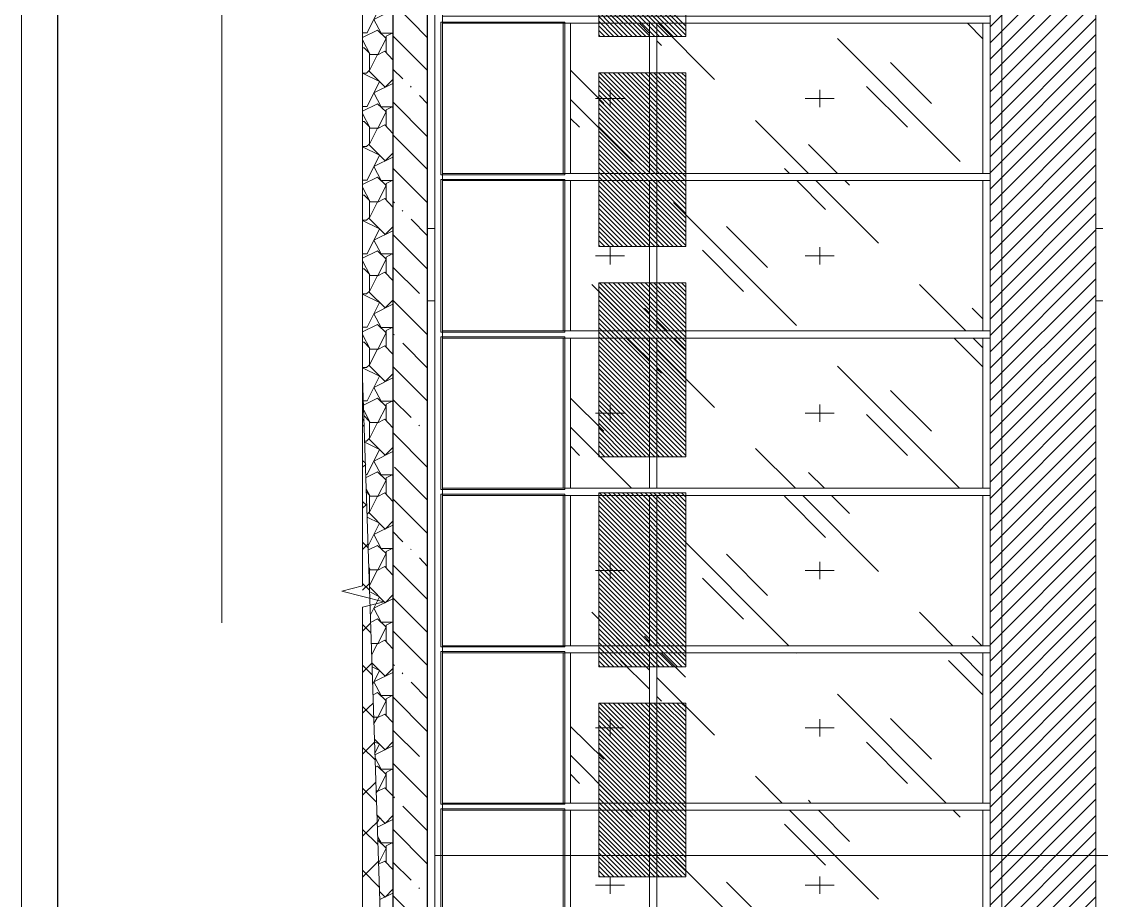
# Model space of a CAD drawing. Header units: millimetres. Extents: x -356862 to 418287, y 0 to 839748.
# Drawn here: x 13.7 to 19.57, y 25.41 to 30.18 of the extents above; entities that cross this region are included whole.
import ezdxf

# ---------------------------------------------------------------- set-up
doc = ezdxf.new("R2010")
doc.units = ezdxf.units.MM
doc.layers.add('PDF _Геометрия', color=7, linetype='Continuous', true_color=0xbababa)

msp = doc.modelspace()

# ---------------------------------------------------------------- linework, layer by layer
at = {"layer": 'PDF _Геометрия', "color": 7, "lineweight": 20}
for points in [[(13.6986, 0), (13.6986, 46.8056), (46.8056, 46.8056), (46.8056, 0)], [(15.5518, 28.2496), (15.6452, 25.4048), (15.6452, 22.0549), (15.6435, 22.0232)]]:
    msp.add_lwpolyline(points, dxfattribs=at)
at = {"layer": 'PDF _Геометрия', "color": 7, "lineweight": 30}
msp.add_lwpolyline([(13.8952, 46.6089), (46.6089, 46.6089), (46.6089, 0.7858), (13.8952, 0.7858)], close=True, dxfattribs=at)
at = {"layer": 'PDF _Геометрия', "color": 7, "lineweight": 5}
for points in [[(15.5518, 32.1662), (15.5518, 32.0978), (15.5518, 27.118), (15.4385, 27.0897), (15.6668, 27.0314), (15.5518, 27.003), (15.5518, 22.0232), (15.5518, 21.9549)], [(22.2682, 25.0048), (19.5367, 25.0048), (19.5367, 31.1079)]]:
    msp.add_lwpolyline(points, dxfattribs=at)
at = {"layer": 'PDF _Геометрия', "color": 7, "lineweight": 30}
for points in [[(15.5518, 31.5412), (15.7168, 31.5412), (15.7168, 22.0232)], [(15.9051, 22.0232), (15.9051, 31.3445)]]:
    msp.add_lwpolyline(points, dxfattribs=at)
at = {"layer": 'PDF _Геометрия', "color": 161, "lineweight": 9, "true_color": 0x7f9fff}
for points in [[(19.025, 23.0465), (19.5367, 23.0465), (19.5367, 24.6115), (22.2682, 24.6115), (22.2682, 23.0465), (22.8432, 23.0465), (22.8432, 31.2895), (21.7966, 31.2895), (21.7966, 31.3445), (19.67, 31.3445), (19.025, 31.3445), (16.3635, 31.3445), (15.9051, 31.3445), (15.9051, 31.1079), (18.9617, 31.1079), (18.9617, 25.0048), (15.9051, 25.0048), (15.9051, 24.6115), (18.9617, 24.6115), (18.9617, 23.0465)], [(19.5367, 25.0048), (19.5367, 31.1079), (22.2682, 31.1079), (22.2682, 25.0048)]]:
    msp.add_lwpolyline(points, close=True, dxfattribs=at)
at = {"layer": 'PDF _Геометрия', "color": 7, "lineweight": 9}
msp.add_lwpolyline([(19.025, 25.0048), (18.9617, 25.0048), (18.9617, 31.1079), (19.025, 31.1079)], close=True, dxfattribs=at)
at = {"layer": 'PDF _Геометрия', "color": 142, "lineweight": 9, "true_color": 0x008ab8}
for points in [[(17.3084, 30.1029), (17.3084, 31.0479), (16.8351, 31.0479), (16.8351, 30.1029)], [(17.3084, 28.9613), (17.3084, 29.9062), (16.8351, 29.9062), (16.8351, 28.9613)], [(17.3084, 27.8197), (17.3084, 28.7646), (16.8351, 28.7646), (16.8351, 27.8197)], [(17.3084, 26.678), (17.3084, 27.623), (16.8351, 27.623), (16.8351, 26.678)], [(17.3084, 25.5364), (17.3084, 26.4814), (16.8351, 26.4814), (16.8351, 25.5364)]]:
    msp.add_lwpolyline(points, close=True, dxfattribs=at)
at = {"layer": 'PDF _Геометрия', "color": 252, "lineweight": 5, "true_color": 0x989898}
for points in [[(15.9451, 25.9197), (15.9451, 26.7747), (15.9451, 27.6297), (15.9451, 28.483), (15.9451, 29.3379), (15.9451, 30.1929), (15.9451, 31.0295), (15.9851, 31.0295), (15.9851, 30.1929), (15.9851, 29.3379), (15.9851, 28.483), (15.9851, 27.6297), (15.9851, 26.7747), (15.9851, 25.9197), (15.9851, 25.0448), (15.9451, 25.0448)], [(16.6618, 30.2129), (17.1301, 30.2129), (18.9617, 30.2129), (18.9617, 30.1746), (17.1301, 30.1746), (16.6618, 30.1746), (15.9851, 30.1746), (15.9851, 30.2129)], [(16.6418, 30.1746), (16.6818, 30.1746), (16.6818, 29.3579), (16.6418, 29.3579)], [(17.1101, 30.1746), (17.1501, 30.1746), (17.1501, 29.3579), (17.1101, 29.3579)], [(18.9617, 29.3579), (18.9217, 29.3579), (18.9217, 30.1746), (18.9617, 30.1746)], [(16.6618, 29.3579), (17.1301, 29.3579), (18.9617, 29.3579), (18.9617, 29.3196), (17.1301, 29.3196), (16.6618, 29.3196), (15.9851, 29.3196), (15.9851, 29.3579)], [(16.6418, 29.3196), (16.6818, 29.3196), (16.6818, 28.503), (16.6418, 28.503)], [(17.1101, 29.3196), (17.1501, 29.3196), (17.1501, 28.503), (17.1101, 28.503)], [(18.9617, 28.503), (18.9217, 28.503), (18.9217, 29.3196), (18.9617, 29.3196)], [(16.6618, 28.503), (17.1301, 28.503), (18.9617, 28.503), (18.9617, 28.4646), (17.1301, 28.4646), (16.6618, 28.4646), (15.9851, 28.4646), (15.9851, 28.503)], [(16.6418, 28.4646), (16.6818, 28.4646), (16.6818, 27.648), (16.6418, 27.648)], [(17.1101, 28.4646), (17.1501, 28.4646), (17.1501, 27.648), (17.1101, 27.648)], [(18.9617, 27.648), (18.9217, 27.648), (18.9217, 28.4646), (18.9617, 28.4646)], [(16.6618, 27.648), (17.1301, 27.648), (18.9617, 27.648), (18.9617, 27.6097), (17.1301, 27.6097), (16.6618, 27.6097), (15.9851, 27.6097), (15.9851, 27.648)], [(16.6418, 27.6097), (16.6818, 27.6097), (16.6818, 26.793), (16.6418, 26.793)], [(17.1101, 27.6097), (17.1501, 27.6097), (17.1501, 26.793), (17.1101, 26.793)], [(18.9617, 26.793), (18.9217, 26.793), (18.9217, 27.6097), (18.9617, 27.6097)], [(16.6618, 26.793), (17.1301, 26.793), (18.9617, 26.793), (18.9617, 26.7547), (17.1301, 26.7547), (16.6618, 26.7547), (15.9851, 26.7547), (15.9851, 26.793)], [(16.6418, 26.7547), (16.6818, 26.7547), (16.6818, 25.9381), (16.6418, 25.9381)], [(17.1101, 26.7547), (17.1501, 26.7547), (17.1501, 25.9381), (17.1101, 25.9381)], [(18.9617, 25.9381), (18.9217, 25.9381), (18.9217, 26.7547), (18.9617, 26.7547)], [(16.6618, 25.9381), (17.1301, 25.9381), (18.9617, 25.9381), (18.9617, 25.8997), (17.1301, 25.8997), (16.6618, 25.8997), (15.9851, 25.8997), (15.9851, 25.9381)], [(16.6418, 25.8997), (16.6818, 25.8997), (16.6818, 25.0831), (16.6418, 25.0831)], [(17.1101, 25.8997), (17.1501, 25.8997), (17.1501, 25.0831), (17.1101, 25.0831)], [(18.9617, 25.0831), (18.9217, 25.0831), (18.9217, 25.8997), (18.9617, 25.8997)]]:
    msp.add_lwpolyline(points, close=True, dxfattribs=at)
at = {"layer": 'PDF _Геометрия', "color": 251, "lineweight": 20, "true_color": 0x545454}
msp.add_lwpolyline([(16.8918, 30.8062), (16.8718, 30.8062), (14.7869, 30.7995), (14.7869, 30.7262), (14.7869, 26.9164)], dxfattribs=at)
at = {"layer": 'PDF _Геометрия', "color": 161, "lineweight": 9, "true_color": 0x7f9fff}
for points in [[(19.5367, 30.7312), (18.9617, 30.1562)], [(19.5367, 30.6429), (18.9617, 30.0679)], [(19.5367, 30.5546), (18.9617, 29.9796)], [(19.5367, 30.4662), (18.9617, 29.8912)], [(19.5367, 30.3779), (18.9617, 29.8029)], [(19.5367, 30.2896), (18.9617, 29.7146)], [(19.5367, 30.2012), (18.9617, 29.6263)], [(19.5367, 30.1129), (18.9617, 29.5379)], [(19.5367, 30.0246), (18.9617, 29.4496)], [(19.5367, 29.9362), (18.9617, 29.3613)], [(19.5367, 29.8479), (18.9617, 29.2729)], [(19.5367, 29.7596), (18.9617, 29.1846)], [(19.5367, 29.6713), (18.9617, 29.0963)], [(19.5367, 29.5829), (18.9617, 29.0079)], [(19.5367, 29.4946), (18.9617, 28.9196)], [(19.5367, 29.4063), (18.9617, 28.8313)], [(19.5367, 29.3179), (18.9617, 28.743)], [(19.5367, 29.2296), (18.9617, 28.6546)], [(19.5367, 29.1413), (18.9617, 28.5663)], [(19.5367, 29.0529), (18.9617, 28.478)], [(19.5367, 28.9646), (18.9617, 28.3896)], [(19.5367, 28.8763), (18.9617, 28.3013)], [(19.5367, 28.7863), (18.9617, 28.213)], [(19.5367, 28.698), (18.9617, 28.1246)], [(19.5367, 28.6096), (18.9617, 28.0363)], [(19.5367, 28.5213), (18.9617, 27.9463)], [(19.5367, 28.433), (18.9617, 27.858)], [(19.5367, 28.3446), (18.9617, 27.7697)], [(19.5367, 28.2563), (18.9617, 27.6813)], [(19.5367, 28.168), (18.9617, 27.593)], [(19.5367, 28.0797), (18.9617, 27.5047)], [(19.5367, 27.9913), (18.9617, 27.4163)], [(19.5367, 27.903), (18.9617, 27.328)], [(19.5367, 27.8147), (18.9617, 27.2397)], [(19.5367, 27.7263), (18.9617, 27.1514)], [(19.5367, 27.638), (18.9617, 27.063)], [(19.5367, 27.5497), (18.9617, 26.9747)], [(19.5367, 27.4613), (18.9617, 26.8864)], [(19.5367, 27.373), (18.9617, 26.798)], [(19.5367, 27.2847), (18.9617, 26.7097)], [(19.5367, 27.1964), (18.9617, 26.6214)], [(19.5367, 27.108), (18.9617, 26.533)], [(19.5367, 27.0197), (18.9617, 26.4447)], [(19.5367, 26.9314), (18.9617, 26.3564)], [(19.5367, 26.843), (18.9617, 26.2681)], [(19.5367, 26.7547), (18.9617, 26.1797)], [(19.5367, 26.6664), (18.9617, 26.0914)], [(19.5367, 26.578), (18.9617, 26.0031)], [(19.5367, 26.4897), (18.9617, 25.9147)], [(19.5367, 26.3997), (18.9617, 25.8264)], [(19.5367, 26.3114), (18.9617, 25.7381)], [(19.5367, 26.2231), (18.9617, 25.6497)], [(19.5367, 26.1347), (18.9617, 25.5598)], [(19.5367, 26.0464), (18.9617, 25.4714)], [(19.5367, 25.9581), (18.9617, 25.3831)], [(19.5367, 25.8697), (18.9617, 25.2948)], [(19.5367, 25.7814), (18.9617, 25.2064)], [(19.5367, 25.6931), (18.9617, 25.1181)], [(19.5367, 25.6048), (18.9617, 25.0298)], [(19.5367, 25.5164), (18.63, 24.6115)], [(19.5367, 25.4281), (18.7184, 24.6115)]]:
    msp.add_lwpolyline(points, dxfattribs=at)
at = {"layer": 'PDF _Геометрия', "color": 254, "lineweight": 9, "true_color": 0xdcdcdc}
for points in [[(17.3084, 30.1596), (16.8351, 30.6312)], [(17.3084, 30.1346), (16.8351, 30.6062)], [(17.3084, 30.1096), (16.8351, 30.5812)], [(17.2884, 30.1029), (16.8351, 30.5579)], [(17.2634, 30.1029), (16.8351, 30.5329)], [(17.2401, 30.1029), (16.8351, 30.5079)], [(17.2151, 30.1029), (16.8351, 30.4829)], [(17.1901, 30.1029), (16.8351, 30.4579)], [(17.1651, 30.1029), (16.8351, 30.4329)], [(17.1401, 30.1029), (16.8351, 30.4096)], [(17.1151, 30.1029), (16.8351, 30.3846)], [(17.0901, 30.1029), (16.8351, 30.3596)], [(17.0668, 30.1029), (16.8351, 30.3346)], [(17.0418, 30.1029), (16.8351, 30.3096)], [(17.0168, 30.1029), (16.8351, 30.2846)], [(16.9918, 30.1029), (16.8351, 30.2596)], [(16.9668, 30.1029), (16.8351, 30.2362)], [(16.9418, 30.1029), (16.8351, 30.2112)], [(16.9168, 30.1029), (16.8351, 30.1862)], [(16.8934, 30.1029), (16.8351, 30.1612)], [(16.8684, 30.1029), (16.8351, 30.1362)], [(16.8434, 30.1029), (16.8351, 30.1112)], [(17.3084, 29.4129), (16.8351, 29.8862)], [(17.3084, 29.4379), (16.8384, 29.9062)], [(17.3084, 29.4629), (16.8634, 29.9062)], [(17.3084, 29.4879), (16.8884, 29.9062)], [(17.3084, 29.5129), (16.9134, 29.9062)], [(17.3084, 29.5363), (16.9384, 29.9062)], [(17.3084, 29.5613), (16.9634, 29.9062)], [(17.3084, 29.5863), (16.9868, 29.9062)], [(17.3084, 29.6113), (17.0118, 29.9062)], [(17.3084, 29.6363), (17.0368, 29.9062)], [(17.3084, 29.6613), (17.0618, 29.9062)], [(17.3084, 29.6863), (17.0868, 29.9062)], [(17.3084, 29.7096), (17.1118, 29.9062)], [(17.3084, 29.7346), (17.1351, 29.9062)], [(17.3084, 29.7596), (17.1601, 29.9062)], [(17.3084, 29.7846), (17.1851, 29.9062)], [(17.3084, 29.8096), (17.2101, 29.9062)], [(17.3084, 29.8346), (17.2351, 29.9062)], [(17.3084, 29.8596), (17.2601, 29.9062)], [(17.3084, 29.8829), (17.2851, 29.9062)], [(17.3084, 29.3879), (16.8351, 29.8612)], [(17.3084, 29.3646), (16.8351, 29.8362)], [(17.3084, 29.3396), (16.8351, 29.8112)], [(17.3084, 29.3146), (16.8351, 29.7862)], [(17.3084, 29.2896), (16.8351, 29.7612)], [(17.3084, 29.2646), (16.8351, 29.7379)], [(17.3084, 29.2396), (16.8351, 29.7129)], [(17.3084, 29.2146), (16.8351, 29.6879)], [(17.3084, 29.1913), (16.8351, 29.6629)], [(17.3084, 29.1663), (16.8351, 29.6379)], [(17.3084, 29.1413), (16.8351, 29.6129)], [(17.3084, 29.1163), (16.8351, 29.5879)], [(17.3084, 29.0913), (16.8351, 29.5646)], [(17.3084, 29.0663), (16.8351, 29.5396)], [(17.3084, 29.0413), (16.8351, 29.5146)], [(17.3084, 29.0179), (16.8351, 29.4896)], [(17.3084, 28.9929), (16.8351, 29.4646)], [(17.3084, 28.9679), (16.8351, 29.4396)], [(17.2884, 28.9613), (16.8351, 29.4163)], [(17.2634, 28.9613), (16.8351, 29.3913)], [(17.2401, 28.9613), (16.8351, 29.3663)], [(17.2151, 28.9613), (16.8351, 29.3413)], [(17.1901, 28.9613), (16.8351, 29.3163)], [(17.1651, 28.9613), (16.8351, 29.2913)], [(17.1401, 28.9613), (16.8351, 29.2663)], [(17.1151, 28.9613), (16.8351, 29.2429)], [(17.0901, 28.9613), (16.8351, 29.2179)], [(17.0668, 28.9613), (16.8351, 29.1929)], [(17.0418, 28.9613), (16.8351, 29.1679)], [(17.0168, 28.9613), (16.8351, 29.1429)], [(16.9918, 28.9613), (16.8351, 29.1179)], [(16.9668, 28.9613), (16.8351, 29.0929)], [(16.9418, 28.9613), (16.8351, 29.0696)], [(16.9168, 28.9613), (16.8351, 29.0446)], [(16.8934, 28.9613), (16.8351, 29.0196)], [(16.8684, 28.9613), (16.8351, 28.9946)], [(16.8434, 28.9613), (16.8351, 28.9696)], [(17.3084, 28.2963), (16.8384, 28.7646)], [(17.3084, 28.3213), (16.8634, 28.7646)], [(17.3084, 28.3463), (16.8884, 28.7646)], [(17.3084, 28.3713), (16.9134, 28.7646)], [(17.3084, 28.3946), (16.9384, 28.7646)], [(17.3084, 28.4196), (16.9634, 28.7646)], [(17.3084, 28.4446), (16.9868, 28.7646)], [(17.3084, 28.4696), (17.0118, 28.7646)], [(17.3084, 28.4946), (17.0368, 28.7646)], [(17.3084, 28.5196), (17.0618, 28.7646)], [(17.3084, 28.543), (17.0868, 28.7646)], [(17.3084, 28.568), (17.1118, 28.7646)], [(17.3084, 28.593), (17.1351, 28.7646)], [(17.3084, 28.618), (17.1601, 28.7646)], [(17.3084, 28.643), (17.1851, 28.7646)], [(17.3084, 28.668), (17.2101, 28.7646)], [(17.3084, 28.693), (17.2351, 28.7646)], [(17.3084, 28.7163), (17.2601, 28.7646)], [(17.3084, 28.7413), (17.2851, 28.7646)], [(17.3084, 28.2713), (16.8351, 28.7446)], [(17.3084, 28.2463), (16.8351, 28.7196)], [(17.3084, 28.2213), (16.8351, 28.6946)], [(17.3084, 28.198), (16.8351, 28.6696)], [(17.3084, 28.173), (16.8351, 28.6446)], [(17.3084, 28.148), (16.8351, 28.6196)], [(17.3084, 28.123), (16.8351, 28.5963)], [(17.3084, 28.098), (16.8351, 28.5713)], [(17.3084, 28.073), (16.8351, 28.5463)], [(17.3084, 28.048), (16.8351, 28.5213)], [(17.3084, 28.0247), (16.8351, 28.4963)], [(17.3084, 27.9997), (16.8351, 28.4713)], [(17.3084, 27.9747), (16.8351, 28.4463)], [(17.3084, 27.9497), (16.8351, 28.423)], [(17.3084, 27.9247), (16.8351, 28.398)], [(17.3084, 27.8997), (16.8351, 28.373)], [(17.3084, 27.8763), (16.8351, 28.348)], [(17.3084, 27.8513), (16.8351, 28.323)], [(17.3084, 27.8263), (16.8351, 28.298)], [(17.2884, 27.8197), (16.8351, 28.273)], [(17.2634, 27.8197), (16.8351, 28.2496)], [(17.2401, 27.8197), (16.8351, 28.2246)], [(17.2151, 27.8197), (16.8351, 28.1996)], [(17.1901, 27.8197), (16.8351, 28.1746)], [(17.1651, 27.8197), (16.8351, 28.1496)], [(17.1401, 27.8197), (16.8351, 28.1246)], [(17.1151, 27.8197), (16.8351, 28.1013)], [(17.0901, 27.8197), (16.8351, 28.0763)], [(17.0668, 27.8197), (16.8351, 28.0513)], [(17.0418, 27.8197), (16.8351, 28.0263)], [(17.0168, 27.8197), (16.8351, 28.0013)], [(16.9918, 27.8197), (16.8351, 27.9763)], [(16.9668, 27.8197), (16.8351, 27.9513)], [(16.9418, 27.8197), (16.8351, 27.928)], [(16.9168, 27.8197), (16.8351, 27.903)], [(16.8934, 27.8197), (16.8351, 27.878)], [(16.8684, 27.8197), (16.8351, 27.853)], [(16.8434, 27.8197), (16.8351, 27.828)], [(17.3084, 27.1297), (16.8351, 27.603)], [(17.3084, 27.1547), (16.8384, 27.623)], [(17.3084, 27.1797), (16.8634, 27.623)], [(17.3084, 27.2047), (16.8884, 27.623)], [(17.3084, 27.228), (16.9134, 27.623)], [(17.3084, 27.253), (16.9384, 27.623)], [(17.3084, 27.278), (16.9634, 27.623)], [(17.3084, 27.303), (16.9868, 27.623)], [(17.3084, 27.328), (17.0118, 27.623)], [(17.3084, 27.353), (17.0368, 27.623)], [(17.3084, 27.378), (17.0618, 27.623)], [(17.3084, 27.4013), (17.0868, 27.623)], [(17.3084, 27.4263), (17.1118, 27.623)], [(17.3084, 27.4513), (17.1351, 27.623)], [(17.3084, 27.4763), (17.1601, 27.623)], [(17.3084, 27.5013), (17.1851, 27.623)], [(17.3084, 27.5263), (17.2101, 27.623)], [(17.3084, 27.5497), (17.2351, 27.623)], [(17.3084, 27.5747), (17.2601, 27.623)], [(17.3084, 27.5997), (17.2851, 27.623)], [(17.3084, 27.1047), (16.8351, 27.578)], [(17.3084, 27.0797), (16.8351, 27.553)], [(17.3084, 27.0547), (16.8351, 27.528)], [(17.3084, 27.0314), (16.8351, 27.503)], [(17.3084, 27.0064), (16.8351, 27.478)], [(17.3084, 26.9814), (16.8351, 27.453)], [(17.3084, 26.9564), (16.8351, 27.4297)], [(17.3084, 26.9314), (16.8351, 27.4047)], [(17.3084, 26.9064), (16.8351, 27.3797)], [(17.3084, 26.883), (16.8351, 27.3547)], [(17.3084, 26.858), (16.8351, 27.3297)], [(17.3084, 26.833), (16.8351, 27.3047)], [(17.3084, 26.808), (16.8351, 27.2797)], [(17.3084, 26.783), (16.8351, 27.2564)], [(17.3084, 26.758), (16.8351, 27.2314)], [(17.3084, 26.733), (16.8351, 27.2064)], [(17.3084, 26.7097), (16.8351, 27.1814)], [(17.3084, 26.6847), (16.8351, 27.1564)], [(17.2884, 26.678), (16.8351, 27.1314)], [(17.2634, 26.678), (16.8351, 27.108)], [(17.2401, 26.678), (16.8351, 27.083)], [(17.2151, 26.678), (16.8351, 27.058)], [(17.1901, 26.678), (16.8351, 27.033)], [(17.1651, 26.678), (16.8351, 27.008)], [(17.1401, 26.678), (16.8351, 26.983)], [(17.1151, 26.678), (16.8351, 26.958)], [(17.0901, 26.678), (16.8351, 26.9347)], [(17.0668, 26.678), (16.8351, 26.9097)], [(17.0418, 26.678), (16.8351, 26.8847)], [(17.0168, 26.678), (16.8351, 26.8597)], [(16.9918, 26.678), (16.8351, 26.8347)], [(16.9668, 26.678), (16.8351, 26.8097)], [(16.9418, 26.678), (16.8351, 26.7847)], [(16.9168, 26.678), (16.8351, 26.7614)], [(16.8934, 26.678), (16.8351, 26.7364)], [(16.8684, 26.678), (16.8351, 26.7114)], [(16.8434, 26.678), (16.8351, 26.6864)], [(17.3084, 26.0131), (16.8384, 26.4814)], [(17.3084, 26.0381), (16.8634, 26.4814)], [(17.3084, 26.0631), (16.8884, 26.4814)], [(17.3084, 26.0864), (16.9134, 26.4814)], [(17.3084, 26.1114), (16.9384, 26.4814)], [(17.3084, 26.1364), (16.9634, 26.4814)], [(17.3084, 26.1614), (16.9868, 26.4814)], [(17.3084, 26.1864), (17.0118, 26.4814)], [(17.3084, 26.2114), (17.0368, 26.4814)], [(17.3084, 26.2347), (17.0618, 26.4814)], [(17.3084, 26.2597), (17.0868, 26.4814)], [(17.3084, 26.2847), (17.1118, 26.4814)], [(17.3084, 26.3097), (17.1351, 26.4814)], [(17.3084, 26.3347), (17.1601, 26.4814)], [(17.3084, 26.3597), (17.1851, 26.4814)], [(17.3084, 26.3847), (17.2101, 26.4814)], [(17.3084, 26.4081), (17.2351, 26.4814)], [(17.3084, 26.4331), (17.2601, 26.4814)], [(17.3084, 26.4581), (17.2851, 26.4814)], [(17.3084, 25.9881), (16.8351, 26.4597)], [(17.3084, 25.9631), (16.8351, 26.4364)], [(17.3084, 25.9381), (16.8351, 26.4114)], [(17.3084, 25.9131), (16.8351, 26.3864)], [(17.3084, 25.8897), (16.8351, 26.3614)], [(17.3084, 25.8647), (16.8351, 26.3364)], [(17.3084, 25.8397), (16.8351, 26.3114)], [(17.3084, 25.8147), (16.8351, 26.2864)], [(17.3084, 25.7897), (16.8351, 26.2631)], [(17.3084, 25.7647), (16.8351, 26.2381)], [(17.3084, 25.7397), (16.8351, 26.2131)], [(17.3084, 25.7164), (16.8351, 26.1881)], [(17.3084, 25.6914), (16.8351, 26.1631)], [(17.3084, 25.6664), (16.8351, 26.1381)], [(17.3084, 25.6414), (16.8351, 26.1147)], [(17.3084, 25.6164), (16.8351, 26.0897)], [(17.3084, 25.5914), (16.8351, 26.0647)], [(17.3084, 25.5681), (16.8351, 26.0397)], [(17.3084, 25.5431), (16.8351, 26.0147)], [(17.2884, 25.5364), (16.8351, 25.9897)], [(17.2634, 25.5364), (16.8351, 25.9647)], [(17.2401, 25.5364), (16.8351, 25.9414)], [(17.2151, 25.5364), (16.8351, 25.9164)], [(17.1901, 25.5364), (16.8351, 25.8914)], [(17.1651, 25.5364), (16.8351, 25.8664)], [(17.1401, 25.5364), (16.8351, 25.8414)], [(17.1151, 25.5364), (16.8351, 25.8164)], [(17.0901, 25.5364), (16.8351, 25.7914)], [(17.0668, 25.5364), (16.8351, 25.7681)], [(17.0418, 25.5364), (16.8351, 25.7431)], [(17.0168, 25.5364), (16.8351, 25.7181)], [(16.9918, 25.5364), (16.8351, 25.6931)], [(16.9668, 25.5364), (16.8351, 25.6681)], [(16.9418, 25.5364), (16.8351, 25.6431)], [(16.9168, 25.5364), (16.8351, 25.6198)], [(16.8934, 25.5364), (16.8351, 25.5948)], [(16.8684, 25.5364), (16.8351, 25.5698)], [(16.8434, 25.5364), (16.8351, 25.5448)]]:
    msp.add_lwpolyline(points, dxfattribs=at)
at = {"layer": 'PDF _Геометрия', "color": 8, "lineweight": 9, "true_color": 0x808080}
for points in [[(15.5518, 30.1229), (15.5768, 30.1229), (15.6435, 30.2579), (15.5518, 30.3029)], [(15.7168, 30.1212), (15.6518, 30.1212), (15.6135, 30.1962), (15.7168, 30.2479)], [(15.9051, 30.0962), (15.7252, 30.2779)], [(15.5518, 30.0846), (15.5935, 30.0046), (15.6352, 30.0046), (15.6802, 30.0929), (15.6335, 30.1379), (15.5518, 30.0979)], [(15.7168, 30.1179), (15.7118, 30.1212), (15.6802, 30.1046), (15.6802, 30.0146)], [(15.9051, 29.9179), (15.7168, 30.1062)], [(15.5518, 29.9046), (15.5735, 29.9046), (15.5885, 29.9196), (15.5885, 30.0129), (15.5602, 30.0412), (15.5518, 30.0412)], [(15.7168, 29.9762), (15.6718, 30.0229), (15.6302, 30.0012), (15.5868, 29.9146), (15.6735, 29.8279), (15.7168, 29.8696)], [(15.5518, 29.7229), (15.5768, 29.7229), (15.6435, 29.8579), (15.5518, 29.9029)], [(15.7702, 29.8729), (15.7168, 29.9262)], [(15.7168, 29.7213), (15.6518, 29.7213), (15.6135, 29.7962), (15.7168, 29.8479)], [(15.8151, 29.8279), (15.8118, 29.8329)], [(15.9051, 29.7379), (15.8601, 29.7829)], [(15.5518, 29.6846), (15.5935, 29.6046), (15.6352, 29.6046), (15.6802, 29.6929), (15.6335, 29.7379), (15.5518, 29.6979)], [(15.7168, 29.7179), (15.7118, 29.7213), (15.6802, 29.7046), (15.6802, 29.6146)], [(15.9051, 29.5579), (15.7168, 29.7479)], [(15.5518, 29.5046), (15.5735, 29.5046), (15.5885, 29.5196), (15.5885, 29.6113), (15.5602, 29.6413), (15.5518, 29.6413)], [(15.7168, 29.5763), (15.6718, 29.6229), (15.6302, 29.6013), (15.5868, 29.5146), (15.6735, 29.4279), (15.7168, 29.4696)], [(15.9051, 29.3796), (15.7168, 29.5679)], [(15.5518, 29.3229), (15.5768, 29.3229), (15.6435, 29.4579), (15.5518, 29.5029)], [(15.7168, 29.3213), (15.6518, 29.3213), (15.6135, 29.3963), (15.7168, 29.4479)], [(15.9051, 29.1996), (15.7168, 29.3879)], [(15.5518, 29.2846), (15.5935, 29.2046), (15.6352, 29.2046), (15.6802, 29.2929), (15.6335, 29.3379), (15.5518, 29.2979)], [(15.7168, 29.3179), (15.7118, 29.3213), (15.6802, 29.3046), (15.6802, 29.2146)], [(15.5518, 29.1046), (15.5735, 29.1046), (15.5885, 29.1196), (15.5885, 29.2113), (15.5602, 29.2413), (15.5518, 29.2413)], [(15.7168, 29.1763), (15.6718, 29.2229), (15.6302, 29.2013), (15.5868, 29.1146), (15.6735, 29.0279), (15.7168, 29.0696)], [(15.7252, 29.1996), (15.7168, 29.2079)], [(15.7702, 29.1546), (15.7668, 29.1579)], [(15.9051, 29.0196), (15.8151, 29.1096)], [(15.5518, 28.9229), (15.5768, 28.9229), (15.6435, 29.0579), (15.5518, 29.1029)], [(15.7168, 28.9213), (15.6518, 28.9213), (15.6135, 28.9963), (15.7168, 29.0479)], [(15.9051, 28.8396), (15.7168, 29.0279)], [(15.5518, 28.8846), (15.5935, 28.8046), (15.6352, 28.8046), (15.6802, 28.893), (15.6335, 28.9379), (15.5518, 28.898)], [(15.7168, 28.918), (15.7118, 28.9213), (15.6802, 28.9046), (15.6802, 28.8146)], [(15.5518, 28.7046), (15.5735, 28.7046), (15.5885, 28.7196), (15.5885, 28.8113), (15.5602, 28.8413), (15.5518, 28.8413)], [(15.7168, 28.7763), (15.6718, 28.823), (15.6302, 28.8013), (15.5868, 28.7146), (15.6735, 28.628), (15.7168, 28.6696), (15.9051, 28.4813)], [(15.8601, 28.7063), (15.7168, 28.8496)], [(15.5518, 28.523), (15.5768, 28.523), (15.6435, 28.658), (15.5518, 28.703)], [(15.7168, 28.5213), (15.6518, 28.5213), (15.6135, 28.5963), (15.7168, 28.648)], [(15.9051, 28.6613), (15.9018, 28.6646)], [(15.5518, 28.4846), (15.5935, 28.4046), (15.6352, 28.4046), (15.6802, 28.493), (15.6335, 28.538), (15.5518, 28.498)], [(15.7168, 28.518), (15.7118, 28.5213), (15.6802, 28.5046), (15.6802, 28.4146)], [(15.7252, 28.4813), (15.7218, 28.4846)], [(15.5518, 28.3046), (15.5735, 28.3046), (15.5885, 28.3196), (15.5885, 28.4113), (15.5602, 28.4413), (15.5518, 28.4413)], [(15.7168, 28.3763), (15.6718, 28.423), (15.6302, 28.4013), (15.5868, 28.3146), (15.6735, 28.228), (15.7168, 28.2696)], [(15.9051, 28.3013), (15.7702, 28.4363)], [(15.5568, 28.123), (15.5768, 28.123), (15.6435, 28.258), (15.5518, 28.303)], [(15.9051, 28.1213), (15.7168, 28.3096)], [(15.5518, 28.2446), (15.5518, 28.2446)], [(15.7168, 28.1213), (15.6518, 28.1213), (15.6135, 28.1963), (15.7168, 28.248)], [(15.5535, 28.2096), (15.5518, 28.208)], [(15.5585, 28.073), (15.5935, 28.0047), (15.6352, 28.0047), (15.6802, 28.093), (15.6335, 28.138), (15.5568, 28.0997)], [(15.7168, 28.118), (15.7118, 28.1213), (15.6802, 28.1046), (15.6802, 28.0147)], [(15.8151, 28.033), (15.7168, 28.1313)], [(15.5602, 28.0147), (15.5518, 28.023)], [(15.5602, 27.993), (15.5518, 27.9847)], [(15.5635, 27.9047), (15.5735, 27.9047), (15.5885, 27.9197), (15.5885, 28.0113), (15.5602, 28.0413), (15.5585, 28.0413)], [(15.7168, 27.9763), (15.6718, 28.023), (15.6302, 28.0013), (15.5868, 27.9147), (15.6735, 27.828), (15.7168, 27.8697)], [(15.8601, 27.988), (15.8568, 27.9913)], [(15.9051, 27.7613), (15.7168, 27.9513)], [(15.9051, 27.9413), (15.9051, 27.943)], [(15.5702, 27.723), (15.5768, 27.723), (15.6435, 27.858), (15.5635, 27.898)], [(15.7168, 27.7213), (15.6518, 27.7213), (15.6135, 27.7963), (15.7168, 27.848)], [(15.5668, 27.7847), (15.5518, 27.7997)], [(15.5685, 27.778), (15.5518, 27.763)], [(15.9051, 27.583), (15.7252, 27.763)], [(15.5718, 27.6447), (15.5935, 27.6047), (15.6352, 27.6047), (15.6802, 27.693), (15.6335, 27.738), (15.5702, 27.7063)], [(15.7168, 27.718), (15.7118, 27.7213), (15.6802, 27.7047), (15.6802, 27.6147)], [(15.5768, 27.508), (15.5885, 27.5197), (15.5885, 27.6113), (15.5735, 27.628)], [(15.7168, 27.5763), (15.6718, 27.623), (15.6302, 27.6013), (15.5868, 27.5147), (15.6735, 27.4263), (15.7168, 27.4697)], [(15.9051, 27.403), (15.7168, 27.5913)], [(15.5752, 27.5547), (15.5518, 27.5763)], [(15.5752, 27.5613), (15.5518, 27.5397)], [(15.5818, 27.3347), (15.6435, 27.458), (15.5768, 27.4913)], [(15.7168, 27.3213), (15.6518, 27.3213), (15.6135, 27.3963), (15.7168, 27.448)], [(15.7702, 27.358), (15.7168, 27.413)], [(15.5818, 27.3247), (15.5518, 27.3547)], [(15.5818, 27.3463), (15.5518, 27.3163)], [(15.5868, 27.218), (15.5935, 27.2047), (15.6352, 27.2047), (15.6802, 27.293), (15.6335, 27.338), (15.5835, 27.313)], [(15.7168, 27.318), (15.7118, 27.3213), (15.6802, 27.3047), (15.6802, 27.2147)], [(15.8151, 27.3147), (15.8118, 27.318)], [(15.9051, 27.043), (15.7168, 27.233)], [(15.9051, 27.223), (15.8601, 27.2697)], [(15.5868, 27.2147), (15.5885, 27.2114), (15.5885, 27.1314), (15.5518, 27.0947)], [(15.7168, 27.1764), (15.6718, 27.223), (15.6302, 27.2014), (15.5885, 27.1197)], [(15.5902, 27.093), (15.5518, 27.1314)], [(15.7168, 27.0697), (15.6735, 27.0264), (15.5902, 27.1114)], [(15.5952, 26.9597), (15.6435, 27.058), (15.5902, 27.0847)], [(15.9051, 26.8647), (15.7168, 27.053)], [(15.7168, 26.9214), (15.6518, 26.9214), (15.6135, 26.9964), (15.7168, 27.048)], [(15.6002, 26.8047), (15.6352, 26.8047), (15.6802, 26.893), (15.6335, 26.938), (15.5952, 26.9197)], [(15.5952, 26.9147), (15.5518, 26.8714)], [(15.5968, 26.863), (15.5518, 26.908)], [(15.7168, 26.918), (15.7118, 26.9214), (15.6802, 26.9047), (15.6802, 26.8147)], [(15.7168, 26.7764), (15.6718, 26.823), (15.6302, 26.8014), (15.6018, 26.7447)], [(15.9051, 26.6847), (15.7168, 26.873)], [(15.6035, 26.6997), (15.5518, 26.648)], [(15.6052, 26.633), (15.5518, 26.6864)], [(15.7168, 26.6697), (15.6735, 26.6264), (15.6035, 26.698)], [(15.6068, 26.583), (15.6435, 26.658), (15.6035, 26.678)], [(15.7168, 26.5214), (15.6518, 26.5214), (15.6135, 26.5964), (15.7168, 26.648)], [(15.7252, 26.6847), (15.7168, 26.693)], [(15.7702, 26.6397), (15.7668, 26.6447)], [(15.9051, 26.5047), (15.8151, 26.5947)], [(15.6118, 26.4047), (15.6352, 26.4047), (15.6802, 26.493), (15.6335, 26.538), (15.6085, 26.5264)], [(15.6102, 26.483), (15.5518, 26.4264)], [(15.7168, 26.518), (15.7118, 26.5214), (15.6802, 26.5047), (15.6802, 26.4147)], [(15.9051, 26.3247), (15.7168, 26.5147)], [(15.6118, 26.4031), (15.5518, 26.463)], [(15.7168, 26.3764), (15.6718, 26.4214), (15.6302, 26.4014), (15.6135, 26.3697)], [(15.8601, 26.1914), (15.7168, 26.3347)], [(15.6168, 26.2681), (15.5518, 26.2031)], [(15.6202, 26.1731), (15.5518, 26.2397)], [(15.7168, 26.2697), (15.6735, 26.2264), (15.6168, 26.2847)], [(15.6185, 26.2081), (15.6435, 26.2581), (15.6168, 26.2714)], [(15.7168, 26.2481), (15.6185, 26.1997)], [(15.7168, 26.1214), (15.6518, 26.1214), (15.6202, 26.1831)], [(15.6252, 26.0047), (15.6352, 26.0047), (15.6802, 26.0931), (15.6335, 26.1381), (15.6218, 26.1331)], [(15.7168, 26.1181), (15.7118, 26.1214), (15.6802, 26.1047), (15.6802, 26.0147)], [(15.9051, 25.9664), (15.7168, 26.1547)], [(15.9051, 26.1464), (15.9018, 26.1497)], [(15.6235, 26.0514), (15.5518, 25.9814)], [(15.6268, 25.9431), (15.5518, 26.0181)], [(15.7168, 25.9764), (15.6718, 26.0214), (15.6302, 26.0014), (15.6252, 25.9931)], [(15.7252, 25.9664), (15.7218, 25.9714)], [(15.9051, 25.7864), (15.7702, 25.9214)], [(15.6318, 25.8364), (15.5518, 25.7581)], [(15.7168, 25.8697), (15.6735, 25.8264), (15.6302, 25.8714)], [(15.6318, 25.8331), (15.6435, 25.8581), (15.6302, 25.8647)], [(15.7168, 25.8481), (15.6318, 25.8064)], [(15.6352, 25.7131), (15.5518, 25.7947)], [(15.9051, 25.6064), (15.7168, 25.7964)], [(15.7168, 25.7214), (15.6518, 25.7214), (15.6335, 25.7564)], [(15.6385, 25.6098), (15.6802, 25.6931), (15.6335, 25.7381)], [(15.7168, 25.7181), (15.7118, 25.7214), (15.6802, 25.7047), (15.6802, 25.6148)], [(15.6385, 25.6214), (15.5518, 25.5348)], [(15.7168, 25.5764), (15.6718, 25.6214), (15.6385, 25.6064)], [(15.8151, 25.5181), (15.7168, 25.6164)], [(15.6418, 25.4814), (15.5518, 25.5731)], [(15.7168, 25.4698), (15.6735, 25.4264), (15.6435, 25.4581), (15.6435, 25.4564)], [(15.8601, 25.4731), (15.8568, 25.4764)], [(15.6435, 25.4581), (15.6435, 25.4581)], [(15.7168, 25.4481), (15.6452, 25.4131)], [(15.9051, 25.2481), (15.7168, 25.4364)], [(15.9051, 25.4264), (15.9051, 25.4281)]]:
    msp.add_lwpolyline(points, dxfattribs=at)
at = {"layer": 'PDF _Геометрия', "color": 7, "lineweight": 5}
for points in [[(16.6501, 29.3513), (16.6501, 30.1812), (15.9768, 30.1812), (15.9768, 29.3513)], [(16.6501, 29.3263), (15.9768, 29.3263), (15.9768, 28.4963), (16.6501, 28.4963)], [(16.6501, 27.6413), (16.6501, 28.4713), (15.9768, 28.4713), (15.9768, 27.6413)], [(16.6501, 26.7864), (16.6501, 27.6163), (15.9768, 27.6163), (15.9768, 26.7864)], [(16.6501, 25.9314), (16.6501, 26.7614), (15.9768, 26.7614), (15.9768, 25.9314)], [(16.6501, 25.0764), (16.6501, 25.9064), (15.9768, 25.9064), (15.9768, 25.0764)]]:
    msp.add_lwpolyline(points, close=True, dxfattribs=at)
at = {"layer": 'PDF _Геометрия', "color": 254, "lineweight": 5, "true_color": 0xdcdcdc}
for points in [[(17.1101, 30.1196), (17.0568, 30.1746)], [(17.4634, 29.8696), (17.1601, 30.1746)], [(18.9217, 30.0896), (18.8384, 30.1746)], [(17.1768, 30.0546), (17.1501, 30.0796)], [(18.8, 29.4246), (18.1317, 30.0929)], [(18.6434, 29.7396), (18.42, 29.9612)], [(16.8618, 29.7396), (16.6818, 29.9196)], [(16.8968, 29.7196), (16.8968, 29.8129)], [(18.0367, 29.7196), (18.0367, 29.8129)], [(18.5134, 29.6096), (18.29, 29.8312)], [(17.0184, 29.4246), (16.6818, 29.7612)], [(16.8168, 29.7662), (16.9751, 29.7662)], [(17.9567, 29.7662), (18.1151, 29.7662)], [(16.7301, 29.6096), (16.6818, 29.6579)], [(17.9751, 29.3579), (17.6867, 29.6463)], [(18.1334, 29.3579), (17.9751, 29.5163)], [(17.8717, 29.3579), (17.8451, 29.3863)], [(18.0667, 29.1629), (17.9117, 29.3196)], [(18.355, 28.9796), (18.0151, 29.3196)], [(18.1984, 29.2946), (18.1717, 29.3196)], [(17.9101, 28.533), (17.2418, 29.2013)], [(17.7517, 28.848), (17.5301, 29.0713)], [(16.8968, 28.8646), (16.8968, 28.9579)], [(17.6217, 28.718), (17.3984, 28.9413)], [(18.0367, 28.8646), (18.0367, 28.9579)], [(16.8168, 28.9113), (16.9751, 28.9113)], [(17.9567, 28.9113), (18.1151, 28.9113)], [(17.0484, 28.503), (16.7968, 28.7563)], [(18.83, 28.503), (18.5784, 28.7563)], [(17.1101, 28.5996), (17.0834, 28.6263)], [(18.9217, 28.5696), (18.865, 28.6263)], [(17.2068, 28.503), (17.1501, 28.5596)], [(17.1101, 28.338), (16.9851, 28.4646)], [(17.1101, 28.4413), (17.0884, 28.4646)], [(17.3068, 28.403), (17.2451, 28.4646)], [(18.9217, 28.308), (18.7667, 28.4646)], [(18.9217, 28.4113), (18.87, 28.4646)], [(17.4634, 28.088), (17.1501, 28.4013)], [(17.1768, 28.273), (17.1501, 28.298)], [(18.795, 27.648), (18.1317, 28.3113)], [(18.6434, 27.958), (18.42, 28.1796)], [(16.8618, 27.958), (16.6818, 28.138)], [(16.8168, 28.0563), (16.9751, 28.0563)], [(16.8968, 28.0097), (16.8968, 28.103)], [(17.9567, 28.0563), (18.1151, 28.0563)], [(18.0367, 28.0097), (18.0367, 28.103)], [(18.5134, 27.8263), (18.29, 28.0497)], [(17.0134, 27.648), (16.6818, 27.9797)], [(16.7301, 27.8263), (16.6818, 27.8763)], [(17.9034, 27.648), (17.6867, 27.8647)], [(18.0617, 27.648), (17.9751, 27.7347)], [(18.0667, 27.3813), (17.8451, 27.6047)], [(18.355, 27.1964), (17.9434, 27.6097)], [(18.1984, 27.5113), (18.1001, 27.6097)], [(17.8684, 26.793), (17.2418, 27.4197)], [(17.7517, 27.0664), (17.5301, 27.2897)], [(16.8968, 27.1547), (16.8968, 27.248)], [(18.0367, 27.1547), (18.0367, 27.248)], [(16.8168, 27.2014), (16.9751, 27.2014)], [(17.9567, 27.2014), (18.1151, 27.2014)], [(17.6217, 26.9364), (17.3984, 27.1597)], [(16.9768, 26.793), (16.7968, 26.9747)], [(18.7584, 26.793), (18.5784, 26.9747)], [(17.1101, 26.8164), (17.0834, 26.8447)], [(18.9167, 26.793), (18.865, 26.8447)], [(17.1101, 26.5564), (16.9534, 26.713)], [(17.1101, 26.6597), (17.0168, 26.7547)], [(17.3068, 26.6214), (17.1734, 26.7547)], [(17.9101, 26.7514), (17.9067, 26.7547)], [(18.9217, 26.5264), (18.735, 26.713)], [(18.9217, 26.6297), (18.7984, 26.7547)], [(17.4634, 26.3064), (17.1501, 26.6197)], [(18.7234, 25.9381), (18.1317, 26.5297)], [(17.1768, 26.4914), (17.1501, 26.5164)], [(16.8618, 26.1764), (16.6818, 26.3547)], [(16.8968, 26.2997), (16.8968, 26.3931)], [(18.0367, 26.2997), (18.0367, 26.3931)], [(18.6434, 26.1764), (18.42, 26.3981)], [(16.8168, 26.3464), (16.9751, 26.3464)], [(17.9567, 26.3464), (18.1151, 26.3464)], [(18.5134, 26.0447), (18.29, 26.2681)], [(16.9401, 25.9381), (16.6818, 26.1981)], [(16.7301, 26.0447), (16.6818, 26.0947)], [(17.8317, 25.9381), (17.6867, 26.0831)], [(17.9884, 25.9381), (17.9751, 25.9531)], [(17.0184, 25.8614), (16.9801, 25.8997)], [(18.355, 25.4148), (17.8717, 25.8997)], [(18.1984, 25.7297), (18.0284, 25.8997)], [(18.8, 25.8614), (18.7617, 25.8997)], [(18.0667, 25.5998), (17.8451, 25.8231)], [(17.7951, 25.0831), (17.2418, 25.6381)], [(16.8968, 25.4448), (16.8968, 25.5381)], [(18.0367, 25.4448), (18.0367, 25.5381)], [(16.8168, 25.4914), (16.9751, 25.4914)], [(17.7517, 25.2848), (17.5301, 25.5081)], [(17.9567, 25.4914), (18.1151, 25.4914)]]:
    msp.add_lwpolyline(points, dxfattribs=at)
at = {"layer": 'PDF _Геометрия', "color": 7, "lineweight": 9}
for points in [[(15.9451, 29.0596), (15.9051, 29.0596)], [(19.575, 29.0596), (19.5367, 29.0596)], [(15.9051, 28.6663), (15.9451, 28.6663)], [(19.5367, 28.6663), (19.575, 28.6663)]]:
    msp.add_lwpolyline(points, dxfattribs=at)
at = {"layer": 'PDF _Геометрия', "color": 252, "lineweight": 18, "true_color": 0x989898}
msp.add_lwpolyline([(22.4999, 25.6531), (15.9451, 25.6531)], dxfattribs=at)

doc.saveas('drawing.dxf')
